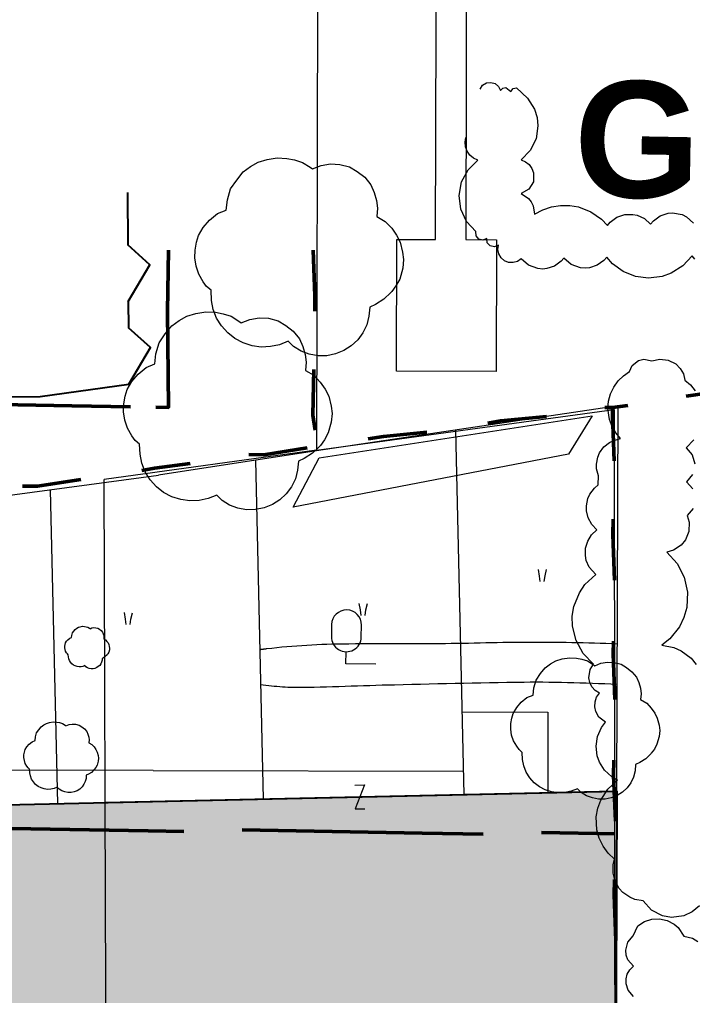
# Model space of a CAD drawing. Header units: metres. Extents: x -208 to 1512, y -277 to 123.
# Drawn here: x 802.21 to 824.75, y 44.93 to 77.62 of the extents above; entities that cross this region are included whole.
import ezdxf

# ---------------------------------------------------------------- set-up
doc = ezdxf.new("R2010")
doc.units = ezdxf.units.M
doc.header["$MEASUREMENT"] = 0
for name, color, linetype in [('725 Nachbarbebauung', 7, 'Continuous'), ('730_DKM_Gebäude', 7, 'Continuous'), ('730_DKM_Grenzen', 7, 'Continuous'), ('730_DKM_Objekte', 7, 'Continuous'), ('740_WienGV_Flwd-Bebauungsplan', 7, 'Continuous'), ('740_WienGV_Flwd-Bebauungsplan Text', 7, 'Continuous'), ('740_WienGV_L_Baum_ -gruppen_ Grünflächen', 7, 'Continuous'), ('740_WienGV_L_Böschungskante', 7, 'Continuous'), ('740_WienGV_L_Gebäude', 7, 'Continuous'), ('740_WienGV_L_Mauer_Sockel', 7, 'Continuous')]:
    doc.layers.add(name, color=color, linetype=linetype)
doc.styles.add('ERSTELLTER_STIL_12', font='arial.ttf', dxfattribs={"width": 1.000059})

# ---------------------------------------------------------------- blocks, each defined once
blk = doc.blocks.new('Decke_109_5', base_point=(784.443, 50.928))
at = {"layer": '725 Nachbarbebauung', "linetype": 'Continuous', "lineweight": 0, "true_color": 0x1f1f1f}
blk.add_hatch(color=250, dxfattribs=at).paths.add_polyline_path([(784.443, 50.928), (784.377, 38.881), (806.436, 38.825), (822.166, 38.786), (822.212, 51.77), (806.667, 51.424)])
at = {"layer": '725 Nachbarbebauung', "color": 8, "linetype": 'Continuous', "lineweight": 13, "flags": 128}
blk.add_lwpolyline([(784.443, 50.928), (784.377, 38.881), (806.436, 38.825), (822.166, 38.786), (822.212, 51.77), (806.667, 51.424)], close=True, dxfattribs=at)
blk = doc.blocks.new('FIG0520[485]_5', base_point=(813.405, 56.939))
at = {"layer": '730_DKM_Objekte', "color": 8, "linetype": 'Continuous', "lineweight": 13}
for p, q in [((812.662, 57.352), (812.655, 56.953)), ((813.655, 56.934), (813.662, 57.334)), ((813.138, 56.043), (813.146, 56.443)), ((814.138, 56.025), (813.138, 56.043))]:
    blk.add_line(p, q, dxfattribs=at)
for centre, start, end in [((813.162, 57.343), 358.95, 178.95), ((813.155, 56.943), 178.95, 358.95)]:
    blk.add_arc(centre, 0.5, start, end, dxfattribs=at)
blk = doc.blocks.new('FIG0320[531]_5', base_point=(813.607, 51.581))
at = {"layer": '730_DKM_Objekte', "color": 8, "linetype": 'Continuous', "lineweight": 13}
for p, q in [((813.438, 51.978), (813.758, 51.985)), ((813.758, 51.985), (813.455, 51.178)), ((813.455, 51.178), (813.775, 51.185))]:
    blk.add_line(p, q, dxfattribs=at)
blk = doc.blocks.new('GI00131_ATT627(WIESE)0[558]_5', base_point=(805.847, 57.551))
at = {"layer": '740_WienGV_L_Baum_ -gruppen_ Grünflächen', "color": 252, "linetype": 'Continuous', "lineweight": 13, "true_color": 0x949494}
for p, q in [((805.71, 57.754), (805.75, 57.533)), ((805.942, 57.536), (805.991, 57.749)), ((805.75, 57.533), (805.771, 57.353)), ((805.915, 57.35), (805.942, 57.536))]:
    blk.add_line(p, q, dxfattribs=at)
blk = doc.blocks.new('GI0007_ATT22(LAUB)0[576]_5', base_point=(804.475, 56.583))
at = {"layer": '740_WienGV_L_Baum_ -gruppen_ Grünflächen', "color": 252, "linetype": 'Continuous', "lineweight": 13, "true_color": 0x949494}
for p, q in [((804.073, 57.193), (804.125, 57.232)), ((804.125, 57.232), (804.181, 57.262)), ((804.181, 57.262), (804.244, 57.282)), ((804.244, 57.282), (804.316, 57.294)), ((804.316, 57.294), (804.386, 57.29)), ((804.386, 57.29), (804.442, 57.28)), ((804.442, 57.28), (804.499, 57.262)), ((804.499, 57.262), (804.554, 57.227)), ((804.554, 57.227), (804.571, 57.214)), ((804.571, 57.214), (804.633, 57.24)), ((804.633, 57.24), (804.699, 57.251)), ((804.699, 57.251), (804.766, 57.247)), ((804.766, 57.247), (804.835, 57.229)), ((804.835, 57.229), (804.89, 57.197)), ((803.831, 56.847), (803.89, 56.894)), ((803.89, 56.894), (803.951, 56.92)), ((803.951, 56.92), (803.96, 56.992)), ((803.96, 56.992), (803.982, 57.071)), ((803.982, 57.071), (804.026, 57.135)), ((804.026, 57.135), (804.073, 57.193)), ((804.89, 57.197), (804.945, 57.154)), ((804.945, 57.154), (804.99, 57.1)), ((804.99, 57.1), (805.013, 57.044)), ((805.013, 57.044), (805.029, 56.989)), ((805.029, 56.989), (805.037, 56.933)), ((805.037, 56.933), (805.032, 56.873)), ((803.727, 56.577), (803.728, 56.633)), ((803.736, 56.516), (803.727, 56.577)), ((803.728, 56.633), (803.739, 56.688)), ((803.739, 56.688), (803.752, 56.736)), ((803.752, 56.736), (803.786, 56.795)), ((803.786, 56.795), (803.831, 56.847)), ((805.032, 56.873), (805.093, 56.838)), ((805.093, 56.838), (805.139, 56.789)), ((805.139, 56.789), (805.174, 56.738)), ((805.174, 56.738), (805.199, 56.688)), ((805.199, 56.688), (805.217, 56.617)), ((805.217, 56.617), (805.223, 56.564)), ((805.223, 56.564), (805.218, 56.502)), ((803.755, 56.458), (803.736, 56.516)), ((803.787, 56.404), (803.755, 56.458)), ((803.811, 56.371), (803.787, 56.404)), ((803.842, 56.344), (803.811, 56.371)), ((803.845, 56.271), (803.842, 56.344)), ((803.858, 56.207), (803.845, 56.271)), ((805.023, 56.241), (804.981, 56.221)), ((805.082, 56.279), (805.023, 56.241)), ((805.133, 56.327), (805.082, 56.279)), ((805.139, 56.335), (805.133, 56.327)), ((805.17, 56.375), (805.139, 56.335)), ((805.196, 56.424), (805.17, 56.375)), ((805.218, 56.502), (805.196, 56.424)), ((803.882, 56.145), (803.858, 56.207)), ((803.918, 56.088), (803.882, 56.145)), ((803.962, 56.039), (803.918, 56.088)), ((804.014, 55.997), (803.962, 56.039)), ((804.073, 55.966), (804.014, 55.997)), ((804.137, 55.946), (804.073, 55.966)), ((804.203, 55.936), (804.137, 55.946)), ((804.269, 55.939), (804.203, 55.936)), ((804.334, 55.953), (804.269, 55.939)), ((804.397, 55.978), (804.334, 55.953)), ((804.434, 55.94), (804.397, 55.978)), ((804.488, 55.907), (804.434, 55.94)), ((804.547, 55.885), (804.488, 55.907)), ((804.795, 55.91), (804.736, 55.887)), ((804.848, 55.944), (804.795, 55.91)), ((804.895, 55.987), (804.848, 55.944)), ((804.932, 56.039), (804.895, 55.987)), ((804.96, 56.096), (804.932, 56.039)), ((804.976, 56.158), (804.96, 56.096)), ((804.981, 56.221), (804.976, 56.158)), ((804.61, 55.873), (804.547, 55.885)), ((804.674, 55.874), (804.61, 55.873)), ((804.736, 55.887), (804.674, 55.874))]:
    blk.add_line(p, q, dxfattribs=at)
blk = doc.blocks.new('GI0007_ATT22(LAUB)0[592]_5', base_point=(803.604, 52.909))
at = {"layer": '740_WienGV_L_Baum_ -gruppen_ Grünflächen', "color": 252, "linetype": 'Continuous', "lineweight": 13, "true_color": 0x949494}
for p, q in [((802.934, 53.925), (803.021, 53.991)), ((803.021, 53.991), (803.114, 54.041)), ((803.114, 54.041), (803.219, 54.074)), ((803.219, 54.074), (803.339, 54.093)), ((803.339, 54.093), (803.456, 54.088)), ((803.456, 54.088), (803.548, 54.07)), ((803.548, 54.07), (803.644, 54.04)), ((803.644, 54.04), (803.735, 53.981)), ((803.735, 53.981), (803.763, 53.961)), ((803.763, 53.961), (803.867, 54.004)), ((803.867, 54.004), (803.978, 54.021)), ((803.978, 54.021), (804.089, 54.016)), ((804.089, 54.016), (804.204, 53.985)), ((804.204, 53.985), (804.296, 53.932)), ((802.745, 53.591), (802.783, 53.721)), ((802.783, 53.721), (802.856, 53.829)), ((802.856, 53.829), (802.934, 53.925)), ((804.296, 53.932), (804.387, 53.861)), ((804.387, 53.861), (804.462, 53.771)), ((804.462, 53.771), (804.501, 53.678)), ((804.501, 53.678), (804.528, 53.585)), ((802.456, 53.262), (802.531, 53.349)), ((802.531, 53.349), (802.628, 53.427)), ((802.628, 53.427), (802.73, 53.47)), ((802.73, 53.47), (802.745, 53.591)), ((804.528, 53.585), (804.54, 53.492)), ((804.54, 53.492), (804.531, 53.393)), ((804.531, 53.393), (804.633, 53.334)), ((804.633, 53.334), (804.71, 53.252)), ((802.357, 52.899), (802.359, 52.992)), ((802.359, 52.992), (802.376, 53.084)), ((802.376, 53.084), (802.399, 53.163)), ((802.399, 53.163), (802.456, 53.262)), ((804.71, 53.252), (804.769, 53.168)), ((804.769, 53.168), (804.81, 53.084)), ((804.81, 53.084), (804.84, 52.966)), ((804.84, 52.966), (804.851, 52.877)), ((802.371, 52.798), (802.357, 52.899)), ((802.403, 52.701), (802.371, 52.798)), ((802.457, 52.611), (802.403, 52.701)), ((804.806, 52.645), (804.761, 52.562)), ((804.842, 52.774), (804.806, 52.645)), ((804.851, 52.877), (804.842, 52.774)), ((802.497, 52.555), (802.457, 52.611)), ((802.549, 52.51), (802.497, 52.555)), ((802.554, 52.389), (802.549, 52.51)), ((802.575, 52.282), (802.554, 52.389)), ((804.447, 52.306), (804.438, 52.2)), ((804.517, 52.339), (804.447, 52.306)), ((804.616, 52.403), (804.517, 52.339)), ((804.701, 52.483), (804.616, 52.403)), ((804.71, 52.495), (804.701, 52.483)), ((804.761, 52.562), (804.71, 52.495)), ((802.616, 52.178), (802.575, 52.282)), ((802.675, 52.085), (802.616, 52.178)), ((802.75, 52.001), (802.675, 52.085)), ((802.835, 51.932), (802.75, 52.001)), ((804.365, 52.002), (804.303, 51.916)), ((804.412, 52.097), (804.365, 52.002)), ((804.438, 52.2), (804.412, 52.097)), ((802.934, 51.881), (802.835, 51.932)), ((803.04, 51.847), (802.934, 51.881)), ((803.15, 51.831), (803.04, 51.847)), ((803.26, 51.836), (803.15, 51.831)), ((803.369, 51.858), (803.26, 51.836)), ((803.473, 51.901), (803.369, 51.858)), ((803.536, 51.838), (803.473, 51.901)), ((803.625, 51.783), (803.536, 51.838)), ((803.724, 51.745), (803.625, 51.783)), ((803.829, 51.726), (803.724, 51.745)), ((803.935, 51.727), (803.829, 51.726)), ((804.039, 51.748), (803.935, 51.727)), ((804.137, 51.788), (804.039, 51.748)), ((804.226, 51.845), (804.137, 51.788)), ((804.303, 51.916), (804.226, 51.845))]:
    blk.add_line(p, q, dxfattribs=at)
blk = doc.blocks.new('GI00131_ATT627(WIESE)_2CA5[1025]_5', base_point=(819.713, 58.997))
at = {"layer": '740_WienGV_L_Baum_ -gruppen_ Grünflächen', "color": 252, "linetype": 'Continuous', "lineweight": 13, "true_color": 0x949494}
for p, q in [((819.576, 59.199), (819.616, 58.978)), ((819.808, 58.981), (819.856, 59.194)), ((819.616, 58.978), (819.637, 58.798)), ((819.781, 58.795), (819.808, 58.981))]:
    blk.add_line(p, q, dxfattribs=at)
blk = doc.blocks.new('GI00131_ATT627(WIESE)_2CA5[1026]_5', base_point=(813.714, 57.859))
at = {"layer": '740_WienGV_L_Baum_ -gruppen_ Grünflächen', "color": 252, "linetype": 'Continuous', "lineweight": 13, "true_color": 0x949494}
for p, q in [((813.577, 58.062), (813.617, 57.841)), ((813.809, 57.843), (813.858, 58.057)), ((813.617, 57.841), (813.638, 57.661)), ((813.782, 57.658), (813.809, 57.843))]:
    blk.add_line(p, q, dxfattribs=at)
blk = doc.blocks.new('GI0007_ATT22(LAUB)_2815[1055]_5', base_point=(821.156, 53.871))
at = {"layer": '740_WienGV_L_Baum_ -gruppen_ Grünflächen', "color": 252, "linetype": 'Continuous', "lineweight": 13, "true_color": 0x949494}
for p, q in [((820.386, 56.202), (820.625, 56.24)), ((820.625, 56.24), (820.86, 56.228)), ((820.86, 56.228), (821.044, 56.193)), ((819.659, 55.71), (819.816, 55.903)), ((819.816, 55.903), (819.989, 56.035)), ((819.989, 56.035), (820.175, 56.134)), ((820.175, 56.134), (820.386, 56.202)), ((821.044, 56.193), (821.235, 56.133)), ((821.235, 56.133), (821.417, 56.016)), ((821.417, 56.016), (821.474, 55.975)), ((821.474, 55.975), (821.681, 56.06)), ((821.681, 56.06), (821.902, 56.096)), ((821.902, 56.096), (822.126, 56.084)), ((822.126, 56.084), (822.356, 56.023)), ((822.356, 56.023), (822.539, 55.917)), ((822.539, 55.917), (822.721, 55.775)), ((819.513, 55.496), (819.659, 55.71)), ((822.721, 55.775), (822.871, 55.594)), ((822.871, 55.594), (822.949, 55.408)), ((819.437, 55.234), (819.513, 55.496)), ((822.949, 55.408), (823.003, 55.222)), ((819.204, 54.908), (819.408, 54.993)), ((819.408, 54.993), (819.437, 55.234)), ((823.003, 55.222), (823.028, 55.037)), ((823.028, 55.037), (823.01, 54.838)), ((818.86, 54.576), (819.009, 54.751)), ((819.009, 54.751), (819.204, 54.908)), ((823.01, 54.838), (823.214, 54.721)), ((823.214, 54.721), (823.367, 54.558)), ((818.7, 54.22), (818.746, 54.379)), ((818.746, 54.379), (818.86, 54.576)), ((823.367, 54.558), (823.485, 54.388)), ((823.485, 54.388), (823.567, 54.22)), ((818.662, 53.851), (818.665, 54.036)), ((818.665, 54.036), (818.7, 54.22)), ((823.567, 54.22), (823.627, 53.984)), ((823.627, 53.984), (823.649, 53.806)), ((818.69, 53.648), (818.662, 53.851)), ((818.754, 53.455), (818.69, 53.648)), ((823.649, 53.806), (823.631, 53.6)), ((818.861, 53.275), (818.754, 53.455)), ((823.558, 53.342), (823.47, 53.176)), ((823.631, 53.6), (823.558, 53.342)), ((818.941, 53.163), (818.861, 53.275)), ((819.046, 53.073), (818.941, 53.163)), ((819.055, 52.831), (819.046, 53.073)), ((823.35, 53.019), (823.18, 52.858)), ((823.368, 53.043), (823.35, 53.019)), ((823.47, 53.176), (823.368, 53.043)), ((819.098, 52.617), (819.055, 52.831)), ((822.842, 52.665), (822.824, 52.452)), ((822.982, 52.73), (822.842, 52.665)), ((823.18, 52.858), (822.982, 52.73)), ((819.179, 52.409), (819.098, 52.617)), ((819.297, 52.222), (819.179, 52.409)), ((822.824, 52.452), (822.77, 52.247)), ((819.446, 52.056), (819.297, 52.222)), ((819.618, 51.917), (819.446, 52.056)), ((822.678, 52.057), (822.554, 51.885)), ((822.77, 52.247), (822.678, 52.057)), ((819.815, 51.814), (819.618, 51.917)), ((820.027, 51.746), (819.815, 51.814)), ((820.247, 51.714), (820.027, 51.746)), ((820.468, 51.724), (820.247, 51.714)), ((820.685, 51.77), (820.468, 51.724)), ((820.893, 51.855), (820.685, 51.77)), ((821.019, 51.728), (820.893, 51.855)), ((821.198, 51.618), (821.019, 51.728)), ((822.399, 51.742), (822.222, 51.628)), ((822.554, 51.885), (822.399, 51.742)), ((821.396, 51.544), (821.198, 51.618)), ((821.605, 51.504), (821.396, 51.544)), ((821.818, 51.507), (821.605, 51.504)), ((822.025, 51.55), (821.818, 51.507)), ((822.222, 51.628), (822.025, 51.55))]:
    blk.add_line(p, q, dxfattribs=at)
blk = doc.blocks.new('GI0007_ATT22(LAUB)_2815[1061]_5', base_point=(809.187, 64.513))
at = {"layer": '740_WienGV_L_Baum_ -gruppen_ Grünflächen', "color": 252, "linetype": 'Continuous', "lineweight": 13, "true_color": 0x949494}
for p, q in [((807.553, 67.541), (807.814, 67.681)), ((807.814, 67.681), (808.109, 67.775)), ((808.109, 67.775), (808.444, 67.829)), ((808.444, 67.829), (808.772, 67.813)), ((808.772, 67.813), (809.03, 67.763)), ((809.03, 67.763), (809.297, 67.679)), ((809.297, 67.679), (809.553, 67.515)), ((807.091, 67.087), (807.31, 67.357)), ((807.31, 67.357), (807.553, 67.541)), ((809.553, 67.515), (809.631, 67.458)), ((809.631, 67.458), (809.922, 67.577)), ((809.922, 67.577), (810.232, 67.627)), ((810.232, 67.627), (810.545, 67.611)), ((810.545, 67.611), (810.867, 67.525)), ((810.867, 67.525), (811.123, 67.376)), ((811.123, 67.376), (811.378, 67.178)), ((806.887, 66.787), (807.091, 67.087)), ((811.378, 67.178), (811.588, 66.925)), ((806.78, 66.421), (806.887, 66.787)), ((811.588, 66.925), (811.697, 66.664)), ((806.739, 66.083), (806.78, 66.421)), ((811.697, 66.664), (811.772, 66.404)), ((811.772, 66.404), (811.807, 66.144)), ((806.453, 65.964), (806.739, 66.083)), ((811.807, 66.144), (811.782, 65.866)), ((805.972, 65.5), (806.181, 65.745)), ((806.181, 65.745), (806.453, 65.964)), ((811.782, 65.866), (812.068, 65.702)), ((805.813, 65.224), (805.972, 65.5)), ((812.068, 65.702), (812.283, 65.474)), ((812.283, 65.474), (812.448, 65.237)), ((805.749, 65.001), (805.813, 65.224)), ((812.448, 65.237), (812.563, 65.001)), ((805.695, 64.484), (805.699, 64.743)), ((805.699, 64.743), (805.749, 65.001)), ((812.563, 65.001), (812.646, 64.671)), ((805.734, 64.2), (805.695, 64.484)), ((812.646, 64.671), (812.677, 64.421)), ((812.677, 64.421), (812.651, 64.133)), ((805.824, 63.93), (805.734, 64.2)), ((812.651, 64.133), (812.55, 63.772)), ((805.974, 63.678), (805.824, 63.93)), ((812.55, 63.772), (812.427, 63.54)), ((806.085, 63.522), (805.974, 63.678)), ((806.232, 63.395), (806.085, 63.522)), ((812.427, 63.54), (812.284, 63.353)), ((806.246, 63.056), (806.232, 63.395)), ((812.02, 63.094), (811.743, 62.915)), ((812.258, 63.319), (812.02, 63.094)), ((812.284, 63.353), (812.258, 63.319)), ((806.305, 62.756), (806.246, 63.056)), ((811.547, 62.824), (811.522, 62.526)), ((811.743, 62.915), (811.547, 62.824)), ((806.419, 62.465), (806.305, 62.756)), ((806.584, 62.204), (806.419, 62.465)), ((811.522, 62.526), (811.447, 62.239)), ((806.793, 61.971), (806.584, 62.204)), ((811.447, 62.239), (811.318, 61.972)), ((807.034, 61.777), (806.793, 61.971)), ((811.318, 61.972), (811.144, 61.732)), ((807.31, 61.633), (807.034, 61.777)), ((807.607, 61.538), (807.31, 61.633)), ((807.914, 61.492), (807.607, 61.538)), ((808.223, 61.507), (807.914, 61.492)), ((808.528, 61.571), (808.223, 61.507)), ((808.819, 61.69), (808.528, 61.571)), ((808.995, 61.512), (808.819, 61.69)), ((809.246, 61.358), (808.995, 61.512)), ((810.926, 61.532), (810.68, 61.372)), ((811.144, 61.732), (810.926, 61.532)), ((809.523, 61.254), (809.246, 61.358)), ((809.815, 61.199), (809.523, 61.254)), ((810.114, 61.203), (809.815, 61.199)), ((810.404, 61.262), (810.114, 61.203)), ((810.68, 61.372), (810.404, 61.262))]:
    blk.add_line(p, q, dxfattribs=at)
blk = doc.blocks.new('GI0007_ATT22(LAUB)_2815[1062]_5', base_point=(811.578, 69.669))
at = {"layer": '740_WienGV_L_Baum_ -gruppen_ Grünflächen', "color": 252, "linetype": 'Continuous', "lineweight": 13, "true_color": 0x949494}
for p, q in [((810.205, 72.837), (810.5, 72.931)), ((810.5, 72.931), (810.835, 72.985)), ((810.835, 72.985), (811.163, 72.969)), ((811.163, 72.969), (811.421, 72.919)), ((811.421, 72.919), (811.688, 72.835)), ((809.701, 72.513), (809.943, 72.697)), ((809.943, 72.697), (810.205, 72.837)), ((811.688, 72.835), (811.944, 72.671)), ((811.944, 72.671), (812.022, 72.614)), ((812.022, 72.614), (812.313, 72.734)), ((812.313, 72.734), (812.623, 72.783)), ((812.623, 72.783), (812.936, 72.767)), ((812.936, 72.767), (813.258, 72.681)), ((813.258, 72.681), (813.514, 72.532)), ((809.482, 72.243), (809.701, 72.513)), ((813.514, 72.532), (813.769, 72.334)), ((813.769, 72.334), (813.979, 72.081)), ((809.171, 71.577), (809.278, 71.943)), ((809.278, 71.943), (809.482, 72.243)), ((813.979, 72.081), (814.088, 71.82)), ((814.088, 71.82), (814.163, 71.56)), ((809.13, 71.239), (809.171, 71.577)), ((814.163, 71.56), (814.198, 71.3)), ((814.198, 71.3), (814.173, 71.022)), ((808.572, 70.901), (808.844, 71.12)), ((808.844, 71.12), (809.13, 71.239)), ((814.173, 71.022), (814.459, 70.858)), ((808.204, 70.38), (808.363, 70.656)), ((808.363, 70.656), (808.572, 70.901)), ((814.459, 70.858), (814.674, 70.63)), ((814.674, 70.63), (814.839, 70.393)), ((808.14, 70.157), (808.204, 70.38)), ((814.839, 70.393), (814.954, 70.157)), ((808.09, 69.899), (808.14, 70.157)), ((814.954, 70.157), (815.037, 69.827)), ((808.086, 69.641), (808.09, 69.899)), ((808.125, 69.356), (808.086, 69.641)), ((815.037, 69.827), (815.068, 69.577)), ((808.215, 69.086), (808.125, 69.356)), ((815.068, 69.577), (815.042, 69.289)), ((808.364, 68.834), (808.215, 69.086)), ((815.042, 69.289), (814.941, 68.928)), ((808.476, 68.678), (808.364, 68.834)), ((808.623, 68.551), (808.476, 68.678)), ((814.817, 68.696), (814.675, 68.509)), ((814.941, 68.928), (814.817, 68.696)), ((808.637, 68.212), (808.623, 68.551)), ((814.649, 68.475), (814.411, 68.25)), ((814.675, 68.509), (814.649, 68.475)), ((808.696, 67.912), (808.637, 68.212)), ((814.134, 68.071), (813.938, 67.98)), ((814.411, 68.25), (814.134, 68.071)), ((808.81, 67.621), (808.696, 67.912)), ((813.913, 67.682), (813.838, 67.395)), ((813.938, 67.98), (813.913, 67.682)), ((808.975, 67.36), (808.81, 67.621)), ((809.184, 67.127), (808.975, 67.36)), ((813.838, 67.395), (813.709, 67.128)), ((809.425, 66.933), (809.184, 67.127)), ((813.709, 67.128), (813.535, 66.888)), ((809.701, 66.789), (809.425, 66.933)), ((809.998, 66.694), (809.701, 66.789)), ((810.305, 66.648), (809.998, 66.694)), ((810.919, 66.727), (810.614, 66.663)), ((811.21, 66.846), (810.919, 66.727)), ((811.386, 66.668), (811.21, 66.846)), ((813.535, 66.888), (813.317, 66.688)), ((810.614, 66.663), (810.305, 66.648)), ((811.637, 66.514), (811.386, 66.668)), ((811.914, 66.41), (811.637, 66.514)), ((812.206, 66.355), (811.914, 66.41)), ((812.795, 66.419), (812.505, 66.359)), ((813.07, 66.528), (812.795, 66.419)), ((813.317, 66.688), (813.07, 66.528)), ((812.505, 66.359), (812.206, 66.355))]:
    blk.add_line(p, q, dxfattribs=at)

msp = doc.modelspace()

# ---------------------------------------------------------------- linework, layer by layer
at = {"layer": '730_DKM_Gebäude', "color": 7, "linetype": 'Continuous', "lineweight": 25}
msp.add_lwpolyline([(805.08, 51.391), (822.133, 51.771)], dxfattribs=at)
at = {"layer": '730_DKM_Grenzen', "color": 8, "linetype": 'Continuous', "lineweight": 13}
for points in [[(812.15, 63.191), (822.126, 64.559)], [(822.126, 64.559), (822.133, 51.771), (822.143, 38.787), (822.146, 33.171)], [(812.15, 63.191), (805.047, 62.217)], [(805.196, 13.322), (805.149, 28.408), (805.117, 38.829), (805.08, 51.391), (805.067, 55.544), (805.047, 62.217)]]:
    msp.add_lwpolyline(points, dxfattribs=at)
at = {"layer": '740_WienGV_Flwd-Bebauungsplan', "color": 1, "linetype": 'Continuous', "lineweight": 50, "true_color": 0xfb0106}
for points in [[(807.167, 67.856), (807.203, 69.895)], [(812.047, 69.895), (812.105, 68.365)], [(812.105, 68.365), (812.096, 67.855)], [(806.771, 64.634), (807.195, 64.627), (807.167, 67.856)], [(812.062, 65.901), (812.035, 64.372)], [(824.54, 65.002), (826.074, 65.23)], [(797.934, 64.789), (803.967, 64.683)], [(803.967, 64.683), (805.921, 64.649)], [(822.064, 64.365), (822.068, 64.62), (821.813, 64.625)], [(822.068, 64.62), (822.58, 64.696)], [(812.035, 64.372), (812.111, 63.86)], [(818.321, 64.176), (817.895, 64.099)], [(819.853, 64.319), (818.321, 64.176)], [(822.122, 62.835), (822.064, 64.365)], [(815.85, 63.795), (814.402, 63.65)], [(814.402, 63.65), (813.891, 63.574)], [(811.846, 63.27), (810.397, 63.041)], [(810.397, 63.041), (809.887, 63.05)], [(806.735, 62.595), (806.308, 62.517)], [(807.927, 62.744), (806.735, 62.595)], [(804.263, 62.213), (802.815, 61.984)], [(802.815, 61.984), (802.305, 61.993)], [(822.079, 60.371), (822.088, 60.881)], [(822.137, 58.84), (822.079, 60.371)], [(822.094, 56.376), (822.101, 56.801)], [(822.152, 54.846), (822.094, 56.376)], [(822.107, 52.297), (822.116, 52.807)], [(822.165, 50.766), (822.107, 52.297)], [(801.933, 50.527), (806.521, 50.446)], [(806.521, 50.446), (807.711, 50.425)], [(809.667, 50.476), (815.699, 50.37)], [(815.699, 50.37), (817.738, 50.334)], [(819.694, 50.385), (822.158, 50.341)], [(822.122, 48.302), (822.131, 48.812)], [(822.18, 46.772), (822.122, 48.302)]]:
    msp.add_lwpolyline(points, dxfattribs=at)
at = {"layer": '740_WienGV_L_Baum_ -gruppen_ Grünflächen', "color": 72, "linetype": 'Continuous', "lineweight": 13, "true_color": 0x69e600}
msp.add_line((820.595, 63.058), (811.379, 61.285), dxfattribs=at)
at = {"layer": '740_WienGV_L_Baum_ -gruppen_ Grünflächen', "color": 252, "linetype": 'Continuous', "lineweight": 13, "true_color": 0x949494}
for q in [(784.451, 52.523), (817.078, 52.441)]:
    msp.add_line((806.686, 52.466), q, dxfattribs=at)
for points in [[(817.182, 81.102), (817.153, 70.25), (818.183, 70.241), (818.172, 65.831), (814.832, 65.842), (814.843, 70.253), (816.143, 70.249), (816.171, 81.06)], [(817.034, 54.43), (819.906, 54.423), (819.899, 51.719)]]:
    msp.add_lwpolyline(points, dxfattribs=at)
at = {"layer": '740_WienGV_L_Baum_ -gruppen_ Grünflächen', "color": 72, "linetype": 'Continuous', "lineweight": 13, "true_color": 0x69e600}
for points in [[(817.636, 75.292), (817.72, 75.417), (817.85, 75.496), (817.999, 75.515), (818.14, 75.471), (818.252, 75.374), (818.315, 75.24), (818.391, 75.322), (818.501, 75.346), (818.664, 75.213), (818.737, 75.304), (818.851, 75.33), (819.218, 74.989), (819.454, 74.621), (819.543, 74.343), (819.573, 74.053), (819.507, 73.622), (819.314, 73.231), (819.012, 72.917), (819.155, 72.856), (819.278, 72.759), (819.369, 72.634), (819.426, 72.489), (819.419, 72.188), (819.267, 71.934), (819.012, 71.787), (819.254, 71.627), (819.345, 71.513), (819.411, 71.384), (819.459, 71.098), (819.73, 71.244), (820.022, 71.343), (820.326, 71.392), (820.634, 71.391), (820.93, 71.34), (821.339, 71.183), (821.7, 70.933), (821.903, 70.723), (821.993, 70.83), (822.215, 70.996), (822.477, 71.086), (822.754, 71.094), (822.889, 71.066), (823.139, 70.952), (823.344, 70.767), (823.436, 70.876), (823.667, 71.045), (823.938, 71.133), (824.081, 71.144), (824.398, 71.085), (824.542, 71.014), (824.785, 70.801)], [(824.825, 69.598), (824.734, 69.701), (824.419, 69.364), (824.028, 69.118), (823.737, 69.014), (823.279, 68.957), (822.841, 69.014), (822.429, 69.176), (822.071, 69.435), (821.873, 69.654), (821.783, 69.548), (821.56, 69.386), (821.299, 69.299), (821.16, 69.287), (820.996, 69.3), (820.689, 69.413), (820.442, 69.63), (820.352, 69.525), (820.129, 69.363), (819.868, 69.275), (819.73, 69.263), (819.566, 69.276), (819.258, 69.39), (819.012, 69.606), (818.887, 69.518), (818.74, 69.476), (818.588, 69.485), (818.447, 69.542), (818.336, 69.64), (818.262, 69.768), (818.232, 69.913), (818.25, 70.06), (818.114, 70.002), (817.969, 70.036), (817.876, 70.145), (817.864, 70.287), (817.73, 70.229), (817.588, 70.263), (817.497, 70.373), (817.488, 70.514), (817.178, 70.854), (816.987, 71.272), (816.93, 71.728), (817.015, 72.179), (817.232, 72.583), (817.562, 72.903), (817.417, 72.972), (817.295, 73.075), (817.203, 73.206), (817.148, 73.356), (817.133, 73.515), (817.159, 73.671)], [(822.254, 65.512), (822.433, 65.687), (822.639, 65.828), (822.731, 66.035), (822.943, 66.203), (823.121, 66.243), (823.385, 66.185), (823.659, 66.248), (823.938, 66.213), (824.189, 66.083), (824.338, 65.932), (824.443, 65.748), (824.495, 65.543), (824.684, 65.378), (824.842, 65.184)], [(824.979, 47.932), (824.741, 47.729), (824.458, 47.596), (824.047, 47.541), (823.739, 47.596), (823.372, 47.79), (823.094, 48.099), (822.819, 48.147), (822.647, 48.218), (822.419, 48.379), (822.295, 48.517), (822.157, 48.76), (822.088, 49.03), (822.092, 49.309), (822.136, 49.491), (821.925, 49.693), (821.755, 49.93), (821.627, 50.193), (821.549, 50.474), (821.526, 50.911), (821.575, 51.198), (821.674, 51.473), (821.908, 51.842), (822.231, 52.137), (822.042, 52.248), (821.802, 52.471), (821.628, 52.749), (821.556, 52.957), (821.519, 53.282), (821.568, 53.607), (821.7, 53.906), (821.83, 54.083), (821.615, 54.25), (821.507, 54.44), (821.474, 54.601), (821.484, 54.765), (821.537, 54.92), (821.629, 55.057), (821.491, 55.145), (821.381, 55.267), (821.307, 55.414), (821.274, 55.574), (821.315, 55.844), (821.428, 56.03), (821.084, 56.386), (820.846, 56.819), (820.729, 57.301), (820.723, 57.632), (820.775, 57.959), (820.959, 58.419), (821.146, 58.691), (821.508, 59.029), (821.29, 59.276), (821.19, 59.503), (821.159, 59.664), (821.165, 59.912), (821.237, 60.149), (821.368, 60.359), (821.549, 60.528), (821.377, 60.706), (821.257, 60.924), (821.198, 61.164), (821.195, 61.329), (821.246, 61.572), (821.314, 61.723), (821.462, 61.921), (821.588, 62.028), (821.597, 62.334), (821.536, 62.566), (821.53, 62.725), (821.574, 62.961), (821.637, 63.108), (821.778, 63.302), (821.964, 63.453), (822.108, 63.523), (822.341, 63.58), (822.178, 63.77), (822.052, 63.985), (821.966, 64.22), (821.915, 64.591), (821.938, 64.841), (822.003, 65.082), (822.11, 65.308), (822.254, 65.512)], [(811.379, 61.285), (812.245, 62.933), (821.383, 64.347), (820.595, 63.058)], [(824.796, 63.539), (824.533, 63.272), (824.738, 63.039), (824.825, 62.74)], [(824.749, 62.377), (824.552, 62.137), (824.758, 61.905)], [(824.768, 61.241), (824.571, 61.002), (824.636, 60.781), (824.629, 60.473), (824.516, 60.188), (824.37, 60.008), (824.113, 59.841), (823.89, 59.78), (824.238, 59.4), (824.474, 58.941), (824.583, 58.437), (824.556, 57.923), (824.462, 57.59), (824.313, 57.281), (823.991, 56.877), (823.723, 56.661), (824.122, 56.58), (824.371, 56.47), (824.698, 56.227), (824.874, 56.02)], [(822.915, 47.265), (823.135, 47.406), (823.384, 47.484), (823.644, 47.496), (823.899, 47.437), (824.129, 47.315), (824.262, 47.201), (824.457, 46.914), (824.742, 46.846), (824.931, 46.733)], [(822.773, 44.895), (822.591, 45.105), (822.523, 45.317), (822.522, 45.485), (822.565, 45.646), (822.649, 45.79), (822.768, 45.908), (822.587, 46.119), (822.528, 46.276), (822.512, 46.442), (822.584, 46.711), (822.763, 46.923), (822.915, 47.265)]]:
    msp.add_lwpolyline(points, dxfattribs=at)
at = {"layer": '740_WienGV_L_Böschungskante', "color": 252, "linetype": 'Continuous', "lineweight": 13, "true_color": 0x949494}
for points in [[(810.253, 56.517), (810.269, 56.519), (810.286, 56.522), (810.302, 56.524), (810.318, 56.526), (810.334, 56.528), (810.349, 56.53), (810.365, 56.532), (810.381, 56.534), (810.397, 56.537), (810.413, 56.539), (810.429, 56.54), (810.445, 56.542), (810.461, 56.545), (810.477, 56.546), (810.493, 56.548), (810.659, 56.567), (810.827, 56.585), (810.993, 56.602), (811.16, 56.617), (811.328, 56.632), (811.495, 56.645), (811.662, 56.657), (811.829, 56.667), (811.997, 56.677), (812.165, 56.685), (812.332, 56.692), (812.499, 56.698), (812.667, 56.703), (812.834, 56.707), (813.002, 56.71), (813.234, 56.713), (813.466, 56.715), (813.697, 56.716), (813.929, 56.717), (814.16, 56.718), (814.392, 56.718), (814.623, 56.717), (814.855, 56.717), (815.086, 56.718), (815.318, 56.718), (815.549, 56.717), (815.781, 56.718), (816.012, 56.72), (816.244, 56.722), (816.475, 56.723), (816.667, 56.726), (816.86, 56.728), (817.054, 56.732), (817.246, 56.735), (817.439, 56.74), (817.631, 56.743), (817.824, 56.748), (818.016, 56.751), (818.209, 56.755), (818.401, 56.758), (818.594, 56.762), (818.786, 56.764), (818.979, 56.767), (819.172, 56.768), (819.365, 56.769), (819.556, 56.769), (819.747, 56.769), (819.938, 56.767), (820.129, 56.766), (820.321, 56.763), (820.512, 56.76), (820.703, 56.757), (820.894, 56.752), (821.084, 56.748), (821.275, 56.743), (821.467, 56.738), (821.658, 56.732), (821.849, 56.726), (822.04, 56.719), (822.231, 56.713)], [(810.28, 55.34), (810.372, 55.331), (810.464, 55.321), (810.555, 55.313), (810.647, 55.303), (810.739, 55.294), (810.831, 55.287), (810.923, 55.279), (811.015, 55.272), (811.107, 55.266), (811.199, 55.261), (811.291, 55.256), (811.382, 55.254), (811.474, 55.251), (811.566, 55.251), (811.658, 55.251), (811.866, 55.256), (812.074, 55.26), (812.281, 55.265), (812.488, 55.271), (812.695, 55.276), (812.903, 55.284), (813.11, 55.29), (813.318, 55.297), (813.525, 55.303), (813.733, 55.309), (813.94, 55.317), (814.147, 55.323), (814.355, 55.329), (814.562, 55.334), (814.77, 55.339), (815.059, 55.346), (815.348, 55.353), (815.637, 55.361), (815.926, 55.367), (816.215, 55.374), (816.505, 55.381), (816.794, 55.387), (817.083, 55.394), (817.372, 55.4), (817.661, 55.406), (817.95, 55.412), (818.241, 55.417), (818.53, 55.422), (818.819, 55.425), (819.108, 55.429), (819.316, 55.43), (819.524, 55.431), (819.732, 55.431), (819.939, 55.429), (820.147, 55.425), (820.355, 55.421), (820.563, 55.417), (820.771, 55.412), (820.979, 55.406), (821.187, 55.399), (821.395, 55.391), (821.603, 55.384), (821.809, 55.375), (822.017, 55.368), (822.225, 55.359)]]:
    msp.add_lwpolyline(points, dxfattribs=at)
at = {"layer": '740_WienGV_L_Gebäude', "color": 7, "linetype": 'Continuous', "lineweight": 25}
for p, q in [((805.83, 71.828), (805.838, 70.068)), ((805.853, 68.177), (805.857, 67.287))]:
    msp.add_line(p, q, dxfattribs=at)
for points in [[(805.853, 68.177), (806.576, 69.404), (805.838, 70.068)], [(805.873, 65.406), (806.595, 66.633), (805.857, 67.287)], [(794.032, 64.933), (802.904, 64.991), (805.873, 65.406)], [(806.667, 51.424), (822.212, 51.77), (822.166, 38.786), (806.436, 38.825)], [(806.436, 38.825), (784.377, 38.881), (784.443, 50.928), (806.667, 51.424)]]:
    msp.add_lwpolyline(points, dxfattribs=at)
at = {"layer": '740_WienGV_L_Mauer_Sockel', "color": 252, "linetype": 'Continuous', "lineweight": 13, "true_color": 0x8a8a8a}
for p, q in [((812.275, 115.127), (812.153, 63.171)), ((784.488, 59.367), (806.867, 62.355))]:
    msp.add_line(p, q, dxfattribs=at)
at = {"layer": '740_WienGV_L_Mauer_Sockel', "color": 252, "linetype": 'Continuous', "lineweight": 13, "true_color": 0x949494}
for p, q in [((817.096, 51.656), (816.823, 63.867)), ((810.113, 62.856), (810.366, 51.507)), ((803.241, 61.871), (803.476, 51.353))]:
    msp.add_line(p, q, dxfattribs=at)
at = {"layer": '740_WienGV_L_Mauer_Sockel', "color": 252, "linetype": 'Continuous', "lineweight": 13, "true_color": 0x8a8a8a}
msp.add_lwpolyline([(822.212, 51.77), (822.26, 64.679), (812.153, 63.171), (806.867, 62.355)], dxfattribs=at)

# ---------------------------------------------------------------- block references
at = {"layer": '725 Nachbarbebauung', "color": 8, "linetype": 'Continuous', "lineweight": 13}
msp.add_blockref('Decke_109_5', (784.443, 50.928), dxfattribs=at)
at = {"layer": '730_DKM_Objekte', "color": 7, "linetype": 'Continuous', "lineweight": 13}
for name, p in [('FIG0520[485]_5', (813.405, 56.939)), ('FIG0320[531]_5', (813.607, 51.581))]:
    msp.add_blockref(name, p, dxfattribs=at)
at = {"layer": '740_WienGV_L_Baum_ -gruppen_ Grünflächen', "color": 72, "linetype": 'Continuous', "lineweight": 13, "true_color": 0x69e600}
for name, p in [('GI0007_ATT22(LAUB)_2815[1062]_5', (811.578, 69.669)), ('GI0007_ATT22(LAUB)_2815[1061]_5', (809.187, 64.513)), ('GI0007_ATT22(LAUB)0[576]_5', (804.475, 56.583)), ('GI0007_ATT22(LAUB)_2815[1055]_5', (821.156, 53.871)), ('GI0007_ATT22(LAUB)0[592]_5', (803.604, 52.909))]:
    msp.add_blockref(name, p, dxfattribs=at)
at = {"layer": '740_WienGV_L_Baum_ -gruppen_ Grünflächen', "color": 252, "linetype": 'Continuous', "lineweight": 13, "true_color": 0x949494}
for name, p in [('GI00131_ATT627(WIESE)_2CA5[1025]_5', (819.713, 58.997)), ('GI00131_ATT627(WIESE)_2CA5[1026]_5', (813.714, 57.859)), ('GI00131_ATT627(WIESE)0[558]_5', (805.847, 57.551))]:
    msp.add_blockref(name, p, dxfattribs=at)

# ---------------------------------------------------------------- texts
at = {"layer": '740_WienGV_Flwd-Bebauungsplan Text', "color": 1, "linetype": 'Continuous', "lineweight": 0, "insert": (820.747, 71.632), "char_height": 3.90336, "attachment_point": 7, "rotation": 358.9941, "style": 'ERSTELLTER_STIL_12'}
msp.add_mtext('\\A1;{\\pql;\\fArial|b1|i0|c0|p0;\\W1.000059;G}', dxfattribs=at)

doc.saveas('drawing.dxf')
